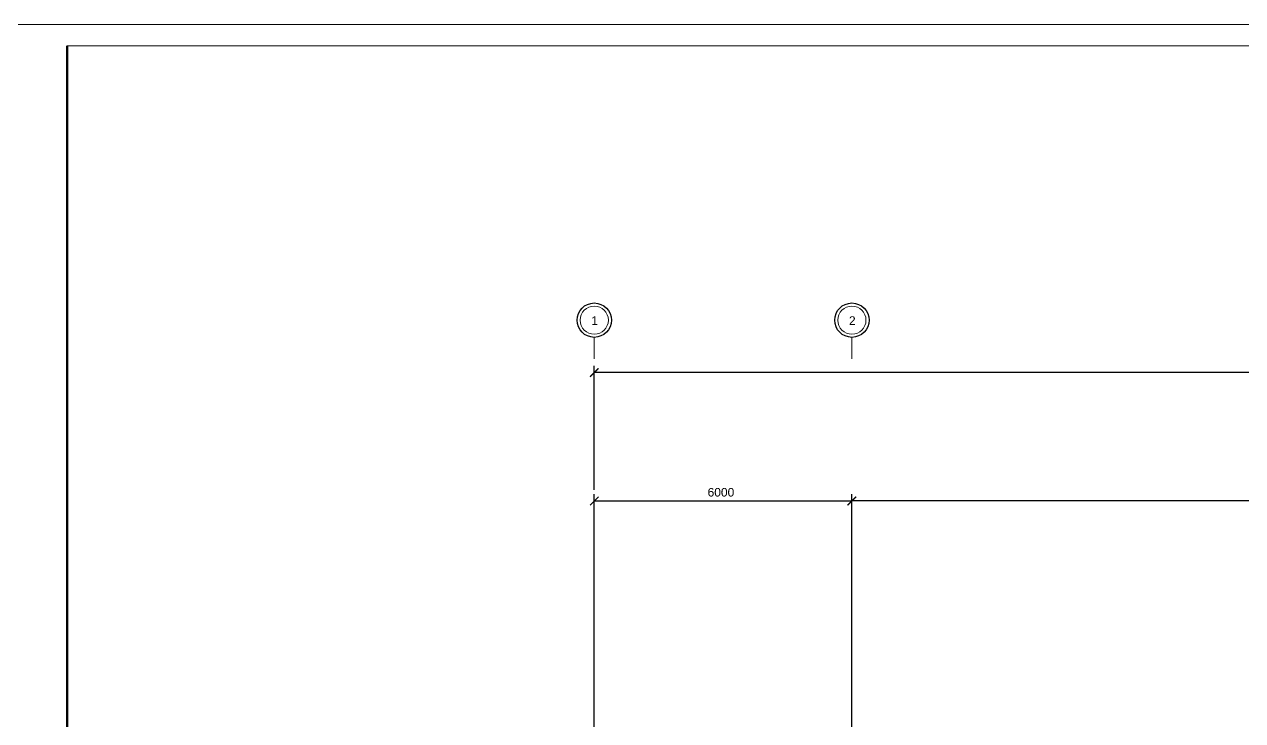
# Model space of a CAD drawing. Header units: millimetres. Extents: x -273 to 3634, y 3015 to 4572.
# Drawn here: x 2802.7 to 3086.4, y 4041.2 to 4203.3 of the extents above; entities that cross this region are included whole.
import ezdxf

# ---------------------------------------------------------------- set-up
doc = ezdxf.new("R2010")
doc.units = ezdxf.units.MM
doc.layers.add('@', color=250, linetype='Continuous', lineweight=60)
doc.styles.get("Standard").update_dxf_attribs({"font": 'arial.ttf', "height": 2})
doc.dimstyles.new('ISO-25', dxfattribs={"dimtxt": 2, "dimasz": 2, "dimexe": 1.6, "dimexo": 1, "dimgap": 1, "dimtad": 1, "dimdsep": 46, "dimtxsty": 'Standard', "dimblk": 'ARCHTICK', "dimcen": 2, "dimadec": 0, "dimazin": 0, "dimtfac": 1, "dimtmove": 0, "dimatfit": 3, "dimfxl": 1, "dimarcsym": 0})

# ---------------------------------------------------------------- blocks, each defined once
blk = doc.blocks.new('_ArchTick')
at = {"color": 0, "linetype": 'ByBlock', "lineweight": 15, "const_width": 0.15}
blk.add_lwpolyline([(-0.5, -0.5), (0.5, 0.5)], dxfattribs=at)
blk = doc.blocks.new('*D642')
at = {"layer": '@', "color": 0, "lineweight": -2, "transparency": 16777216}
for p, q in [((2935.43, 4094.91), (2935.43, 4123.82)), ((3356.43, 4122.22), (2935.43, 4122.22)), ((3356.43, 4114.67), (3356.43, 4123.82))]:
    blk.add_line(p, q, dxfattribs=at)
at = {"layer": 'Defpoints', "color": 0, "lineweight": 15, "transparency": 16777216}
for p in [(2935.43, 4122.22), (3356.43, 4113.67), (2935.43, 4093.91)]:
    blk.add_point(p, dxfattribs=at)
at = {"layer": '@', "color": 0, "lineweight": -2, "transparency": 16777216, "xscale": 2, "yscale": 2, "zscale": 2, "rotation": 180}
blk.add_blockref('_ArchTick', (2935.43, 4122.22), dxfattribs=at)
at = {"layer": '@', "color": 0, "lineweight": -2, "transparency": 16777216, "xscale": 2, "yscale": 2, "zscale": 2}
blk.add_blockref('_ArchTick', (3356.43, 4122.22), dxfattribs=at)
at = {"layer": '@', "color": 0, "lineweight": 15, "transparency": 16777216, "insert": (3145.25, 4124.24), "char_height": 2, "attachment_point": 5}
blk.add_mtext('42100', dxfattribs=at)
blk = doc.blocks.new('*D643')
at = {"layer": '@', "color": 0, "lineweight": -2, "transparency": 16777216}
for p, q in [((2995.43, 4093.31), (2995.43, 4093.91)), ((3296.43, 4091.42), (3296.43, 4093.91)), ((3296.43, 4092.31), (2995.43, 4092.31))]:
    blk.add_line(p, q, dxfattribs=at)
at = {"layer": 'Defpoints', "color": 0, "lineweight": 15, "transparency": 16777216}
for p in [(2995.43, 4092.31), (2995.43, 4092.31), (3296.43, 4090.42)]:
    blk.add_point(p, dxfattribs=at)
at = {"layer": '@', "color": 0, "lineweight": -2, "transparency": 16777216, "xscale": 2, "yscale": 2, "zscale": 2, "rotation": 180}
blk.add_blockref('_ArchTick', (2995.43, 4092.31), dxfattribs=at)
at = {"layer": '@', "color": 0, "lineweight": -2, "transparency": 16777216, "xscale": 2, "yscale": 2, "zscale": 2}
blk.add_blockref('_ArchTick', (3296.43, 4092.31), dxfattribs=at)
at = {"layer": '@', "color": 0, "lineweight": 15, "transparency": 16777216, "insert": (3168.18, 4094.33), "char_height": 2, "attachment_point": 5}
blk.add_mtext('30100', dxfattribs=at)
blk = doc.blocks.new('*D780')
at = {"layer": '@', "color": 0, "lineweight": -2, "transparency": 16777216}
for p, q in [((2935.43, 4016.26), (2935.43, 4093.91)), ((2995.43, 4016.26), (2995.43, 4093.91)), ((2935.43, 4092.31), (2995.43, 4092.31))]:
    blk.add_line(p, q, dxfattribs=at)
at = {"layer": 'Defpoints', "color": 0, "lineweight": 15, "transparency": 16777216}
for p in [(2995.43, 4092.31), (2935.43, 4015.26), (2995.43, 4015.26)]:
    blk.add_point(p, dxfattribs=at)
at = {"layer": '@', "color": 0, "lineweight": -2, "transparency": 16777216, "xscale": 2, "yscale": 2, "zscale": 2, "rotation": 180}
blk.add_blockref('_ArchTick', (2935.43, 4092.31), dxfattribs=at)
at = {"layer": '@', "color": 0, "lineweight": -2, "transparency": 16777216, "xscale": 2, "yscale": 2, "zscale": 2}
blk.add_blockref('_ArchTick', (2995.43, 4092.31), dxfattribs=at)
at = {"layer": '@', "color": 0, "lineweight": 15, "transparency": 16777216, "insert": (2964.93, 4094.33), "char_height": 2, "attachment_point": 5}
blk.add_mtext('6000', dxfattribs=at)

msp = doc.modelspace()

# ---------------------------------------------------------------- linework, layer by layer
at = {"color": 7, "lineweight": 15}
for p, q in [((2792.716, 4203.3), (3633.716, 4203.3)), ((3628.716, 4198.3), (2812.716, 4198.3))]:
    msp.add_line(p, q, dxfattribs=at)
at = {"layer": '@', "color": 0, "lineweight": 50}
msp.add_line((2812.716, 4198.3), (2812.716, 3614.3), dxfattribs=at)
at = {"layer": '@', "color": 0, "lineweight": 15}
for p, q in [((2935.429, 4125.419), (2935.429, 4130.419)), ((2995.429, 4125.419), (2995.429, 4130.419))]:
    msp.add_line(p, q, dxfattribs=at)
at = {"layer": '@', "color": 0, "lineweight": 30}
for centre in [(2935.429, 4134.419), (2995.429, 4134.419)]:
    msp.add_circle(centre, 4, dxfattribs=at)
at = {"layer": '@', "color": 0, "lineweight": 15}
for centre in [(2935.429, 4134.419), (2995.429, 4134.419)]:
    msp.add_circle(centre, 3.28, dxfattribs=at)

# ---------------------------------------------------------------- texts
for s, p in [('1', (2934.743, 4133.322)), ('2', (2994.743, 4133.322))]:
    msp.add_text(s, height=2, dxfattribs=at).set_placement(p)

# ---------------------------------------------------------------- dimensions: what is measured, and where the dimension line sits
for base, p1, p2, text, picture, middle in [((2935.429, 4122.219), (3356.429, 4113.666), (2935.429, 4093.906), '42100', '*D642', (3145.248, 4122.219)), ((2995.429, 4092.306), (2935.429, 4015.261), (2995.429, 4015.261), '6000', '*D780', (2964.932, 4092.306)), ((2995.429, 4092.306), (3296.429, 4090.416), (2995.429, 4092.306), '30100', '*D643', (3168.18, 4092.306))]:
    dim = msp.add_linear_dim(base=base, p1=p1, p2=p2, text=text, dimstyle='ISO-25', dxfattribs=at)
    dim.commit()
    dim.dimension.update_dxf_attribs({"geometry": picture, "text_midpoint": middle, "dimtype": 160})

doc.saveas('drawing.dxf')
